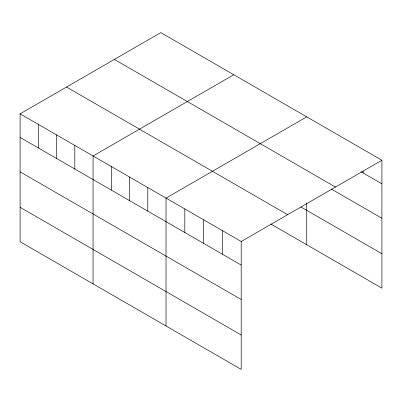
<?xml version="1.0" encoding="UTF-8"?>
<svg xmlns="http://www.w3.org/2000/svg" width="402" height="402" viewBox="0 0 402 402"><rect width="100%" height="100%" fill="white"/><g stroke="black" fill="none" stroke-linecap="round" stroke-linejoin="round"><path stroke-width="0.6" d="M20.1 113.846L241.195 241.496L241.195 369.388L20.1 241.743L20.1 113.846L160.805 32.612L381.9 160.257L381.9 288.154L270.782 223.999M233.768 74.737L93.063 155.971L93.063 283.862M306.726 116.861L166.021 198.096L166.021 325.987M241.195 241.496L381.9 160.257M360.961 171.739L381.9 183.83M114.374 59.421L335.469 187.066M331.429 189.116L381.9 218.256M300.827 206.919L381.9 253.727M66.531 87.038L287.626 214.688M20.1 137.419L241.195 265.069M20.1 171.845L241.195 299.495M20.1 207.316L241.195 334.961M363.106 171.121L363.106 172.981M306.726 202.99L306.726 244.753M222.401 230.647L222.401 254.215M203.608 219.793L203.608 243.366M184.814 208.945L184.814 232.517M147.78 187.563L147.78 211.135M129.539 177.031L129.539 200.603M111.304 166.503L111.304 190.076M74.822 145.439L74.822 169.011M56.581 134.911L56.581 158.483M38.341 124.379L38.341 147.951"/></g></svg>
